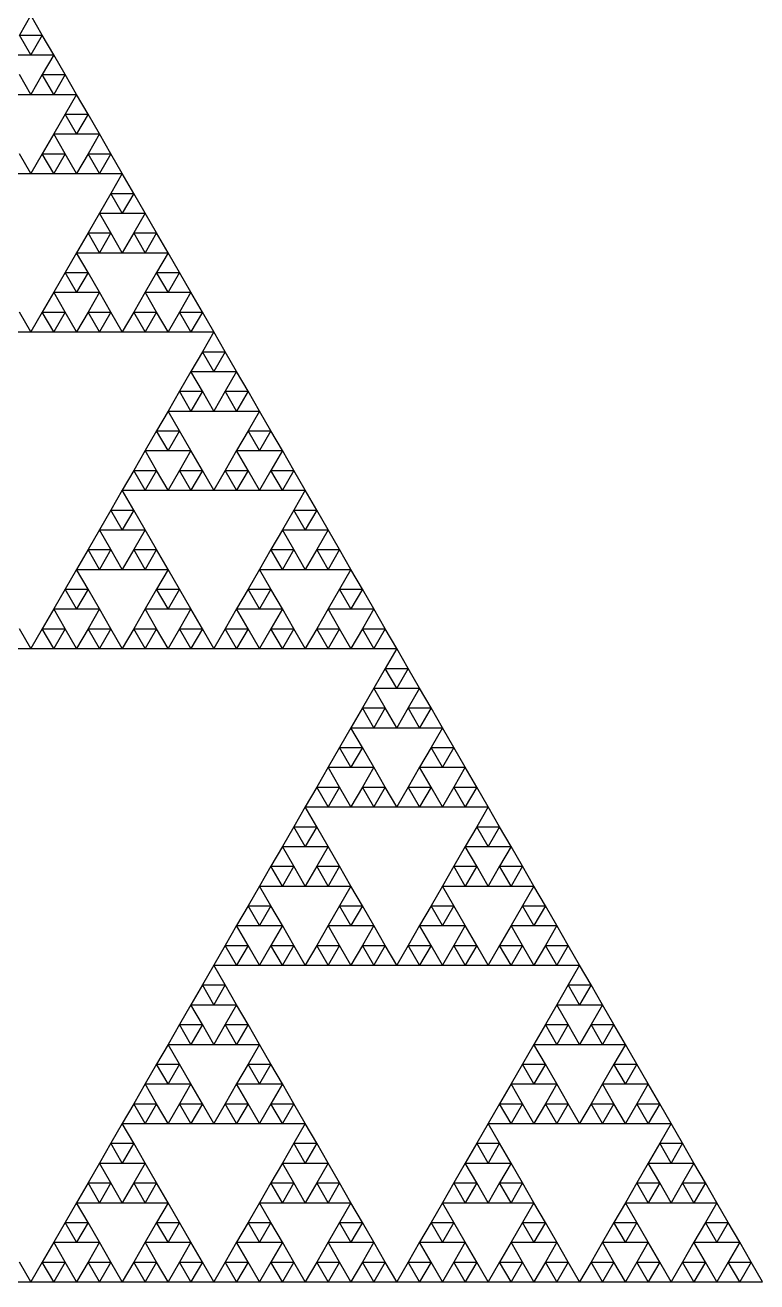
# Model space of a CAD drawing. Header units: metres. Extents: x -50 to 50, y -29 to 58.
# Drawn here: x -31.3 to -25.05, y -28.87 to -18.13 of the extents above; entities that cross this region are included whole.
import ezdxf

# ---------------------------------------------------------------- set-up
doc = ezdxf.new("R2010")
doc.units = ezdxf.units.M

msp = doc.modelspace()

# ---------------------------------------------------------------- linework, layer by layer
for p, q in [((-31.25, -18.0422), (-31.3477, -18.2114)), ((-31.1523, -18.2114), (-31.25, -18.0422)), ((-31.25, -18.3805), (-31.3477, -18.2114)), ((-31.3477, -18.2114), (-31.1523, -18.2114)), ((-31.1523, -18.2114), (-31.25, -18.3805)), ((-31.0547, -18.3805), (-31.1523, -18.2114)), ((-31.4453, -18.3805), (-31.25, -18.3805)), ((-31.25, -18.3805), (-31.0547, -18.3805)), ((-31.0547, -18.3805), (-31.1523, -18.5496)), ((-30.957, -18.5496), (-31.0547, -18.3805)), ((-31.25, -18.7188), (-31.3477, -18.5496)), ((-31.1523, -18.5496), (-31.25, -18.7188)), ((-31.0547, -18.7188), (-31.1523, -18.5496)), ((-31.1523, -18.5496), (-30.957, -18.5496)), ((-30.957, -18.5496), (-31.0547, -18.7188)), ((-30.8594, -18.7188), (-30.957, -18.5496)), ((-31.4453, -18.7188), (-31.25, -18.7188)), ((-31.25, -18.7188), (-31.0547, -18.7188)), ((-31.0547, -18.7188), (-30.8594, -18.7188)), ((-30.8594, -18.7188), (-30.957, -18.8879)), ((-30.7617, -18.8879), (-30.8594, -18.7188)), ((-30.957, -18.8879), (-31.0547, -19.0571)), ((-30.8594, -19.0571), (-30.957, -18.8879)), ((-30.957, -18.8879), (-30.7617, -18.8879)), ((-30.7617, -18.8879), (-30.8594, -19.0571)), ((-30.6641, -19.0571), (-30.7617, -18.8879)), ((-31.0547, -19.0571), (-31.1523, -19.2262)), ((-30.957, -19.2262), (-31.0547, -19.0571)), ((-31.0547, -19.0571), (-30.8594, -19.0571)), ((-30.8594, -19.0571), (-30.6641, -19.0571)), ((-30.6641, -19.0571), (-30.7617, -19.2262)), ((-30.5664, -19.2262), (-30.6641, -19.0571)), ((-31.25, -19.3954), (-31.3477, -19.2262)), ((-31.1523, -19.2262), (-31.25, -19.3954)), ((-31.0547, -19.3954), (-31.1523, -19.2262)), ((-31.1523, -19.2262), (-30.957, -19.2262)), ((-30.957, -19.2262), (-31.0547, -19.3954)), ((-30.8594, -19.3954), (-30.957, -19.2262)), ((-30.7617, -19.2262), (-30.8594, -19.3954)), ((-30.6641, -19.3954), (-30.7617, -19.2262)), ((-30.7617, -19.2262), (-30.5664, -19.2262)), ((-30.5664, -19.2262), (-30.6641, -19.3954)), ((-30.4688, -19.3954), (-30.5664, -19.2262)), ((-31.4453, -19.3954), (-31.25, -19.3954)), ((-31.25, -19.3954), (-31.0547, -19.3954)), ((-31.0547, -19.3954), (-30.8594, -19.3954)), ((-30.8594, -19.3954), (-30.6641, -19.3954)), ((-30.6641, -19.3954), (-30.4688, -19.3954)), ((-30.4688, -19.3954), (-30.5664, -19.5645)), ((-30.3711, -19.5645), (-30.4688, -19.3954)), ((-30.5664, -19.5645), (-30.6641, -19.7337)), ((-30.4688, -19.7337), (-30.5664, -19.5645)), ((-30.5664, -19.5645), (-30.3711, -19.5645)), ((-30.3711, -19.5645), (-30.4688, -19.7337)), ((-30.2734, -19.7337), (-30.3711, -19.5645)), ((-30.6641, -19.7337), (-30.7617, -19.9028)), ((-30.5664, -19.9028), (-30.6641, -19.7337)), ((-30.6641, -19.7337), (-30.4688, -19.7337)), ((-30.4688, -19.7337), (-30.2734, -19.7337)), ((-30.2734, -19.7337), (-30.3711, -19.9028)), ((-30.1758, -19.9028), (-30.2734, -19.7337)), ((-30.7617, -19.9028), (-30.8594, -20.072)), ((-30.6641, -20.072), (-30.7617, -19.9028)), ((-30.7617, -19.9028), (-30.5664, -19.9028)), ((-30.5664, -19.9028), (-30.6641, -20.072)), ((-30.4688, -20.072), (-30.5664, -19.9028)), ((-30.3711, -19.9028), (-30.4688, -20.072)), ((-30.2734, -20.072), (-30.3711, -19.9028)), ((-30.3711, -19.9028), (-30.1758, -19.9028)), ((-30.1758, -19.9028), (-30.2734, -20.072)), ((-30.0781, -20.072), (-30.1758, -19.9028)), ((-30.8594, -20.072), (-30.957, -20.2411)), ((-30.7617, -20.2411), (-30.8594, -20.072)), ((-30.8594, -20.072), (-30.6641, -20.072)), ((-30.6641, -20.072), (-30.4688, -20.072)), ((-30.4688, -20.072), (-30.2734, -20.072)), ((-30.2734, -20.072), (-30.0781, -20.072)), ((-30.0781, -20.072), (-30.1758, -20.2411)), ((-29.9805, -20.2411), (-30.0781, -20.072)), ((-30.957, -20.2411), (-31.0547, -20.4102)), ((-30.8594, -20.4102), (-30.957, -20.2411)), ((-30.957, -20.2411), (-30.7617, -20.2411)), ((-30.7617, -20.2411), (-30.8594, -20.4102)), ((-30.6641, -20.4102), (-30.7617, -20.2411)), ((-30.1758, -20.2411), (-30.2734, -20.4102)), ((-30.0781, -20.4102), (-30.1758, -20.2411)), ((-30.1758, -20.2411), (-29.9805, -20.2411)), ((-29.9805, -20.2411), (-30.0781, -20.4102)), ((-29.8828, -20.4102), (-29.9805, -20.2411)), ((-31.0547, -20.4102), (-31.1523, -20.5794)), ((-30.957, -20.5794), (-31.0547, -20.4102)), ((-31.0547, -20.4102), (-30.8594, -20.4102)), ((-30.8594, -20.4102), (-30.6641, -20.4102)), ((-30.6641, -20.4102), (-30.7617, -20.5794)), ((-30.5664, -20.5794), (-30.6641, -20.4102)), ((-30.2734, -20.4102), (-30.3711, -20.5794)), ((-30.1758, -20.5794), (-30.2734, -20.4102)), ((-30.2734, -20.4102), (-30.0781, -20.4102)), ((-30.0781, -20.4102), (-29.8828, -20.4102)), ((-29.8828, -20.4102), (-29.9805, -20.5794)), ((-29.7852, -20.5794), (-29.8828, -20.4102)), ((-31.25, -20.7485), (-31.3477, -20.5794)), ((-31.1523, -20.5794), (-31.25, -20.7485)), ((-31.0547, -20.7485), (-31.1523, -20.5794)), ((-31.1523, -20.5794), (-30.957, -20.5794)), ((-30.957, -20.5794), (-31.0547, -20.7485)), ((-30.8594, -20.7485), (-30.957, -20.5794)), ((-30.7617, -20.5794), (-30.8594, -20.7485)), ((-30.6641, -20.7485), (-30.7617, -20.5794)), ((-30.7617, -20.5794), (-30.5664, -20.5794)), ((-30.5664, -20.5794), (-30.6641, -20.7485)), ((-30.4688, -20.7485), (-30.5664, -20.5794)), ((-30.3711, -20.5794), (-30.4688, -20.7485)), ((-30.2734, -20.7485), (-30.3711, -20.5794)), ((-30.3711, -20.5794), (-30.1758, -20.5794)), ((-30.1758, -20.5794), (-30.2734, -20.7485)), ((-30.0781, -20.7485), (-30.1758, -20.5794)), ((-29.9805, -20.5794), (-30.0781, -20.7485)), ((-29.8828, -20.7485), (-29.9805, -20.5794)), ((-29.9805, -20.5794), (-29.7852, -20.5794)), ((-29.7852, -20.5794), (-29.8828, -20.7485)), ((-29.6875, -20.7485), (-29.7852, -20.5794)), ((-31.4453, -20.7485), (-31.25, -20.7485)), ((-31.25, -20.7485), (-31.0547, -20.7485)), ((-31.0547, -20.7485), (-30.8594, -20.7485)), ((-30.8594, -20.7485), (-30.6641, -20.7485)), ((-30.6641, -20.7485), (-30.4688, -20.7485)), ((-30.4688, -20.7485), (-30.2734, -20.7485)), ((-30.2734, -20.7485), (-30.0781, -20.7485)), ((-30.0781, -20.7485), (-29.8828, -20.7485)), ((-29.8828, -20.7485), (-29.6875, -20.7485)), ((-29.6875, -20.7485), (-29.7852, -20.9177)), ((-29.5898, -20.9177), (-29.6875, -20.7485)), ((-29.7852, -20.9177), (-29.8828, -21.0868)), ((-29.6875, -21.0868), (-29.7852, -20.9177)), ((-29.7852, -20.9177), (-29.5898, -20.9177)), ((-29.5898, -20.9177), (-29.6875, -21.0868)), ((-29.4922, -21.0868), (-29.5898, -20.9177)), ((-29.8828, -21.0868), (-29.9805, -21.256)), ((-29.7852, -21.256), (-29.8828, -21.0868)), ((-29.8828, -21.0868), (-29.6875, -21.0868)), ((-29.6875, -21.0868), (-29.4922, -21.0868)), ((-29.4922, -21.0868), (-29.5898, -21.256)), ((-29.3945, -21.256), (-29.4922, -21.0868)), ((-29.9805, -21.256), (-30.0781, -21.4251)), ((-29.8828, -21.4251), (-29.9805, -21.256)), ((-29.9805, -21.256), (-29.7852, -21.256)), ((-29.7852, -21.256), (-29.8828, -21.4251)), ((-29.6875, -21.4251), (-29.7852, -21.256)), ((-29.5898, -21.256), (-29.6875, -21.4251)), ((-29.4922, -21.4251), (-29.5898, -21.256)), ((-29.5898, -21.256), (-29.3945, -21.256)), ((-29.3945, -21.256), (-29.4922, -21.4251)), ((-29.2969, -21.4251), (-29.3945, -21.256)), ((-30.0781, -21.4251), (-30.1758, -21.5943)), ((-29.9805, -21.5943), (-30.0781, -21.4251)), ((-30.0781, -21.4251), (-29.8828, -21.4251)), ((-29.8828, -21.4251), (-29.6875, -21.4251)), ((-29.6875, -21.4251), (-29.4922, -21.4251)), ((-29.4922, -21.4251), (-29.2969, -21.4251)), ((-29.2969, -21.4251), (-29.3945, -21.5943)), ((-29.1992, -21.5943), (-29.2969, -21.4251)), ((-30.1758, -21.5943), (-30.2734, -21.7634)), ((-30.0781, -21.7634), (-30.1758, -21.5943)), ((-30.1758, -21.5943), (-29.9805, -21.5943)), ((-29.9805, -21.5943), (-30.0781, -21.7634)), ((-29.8828, -21.7634), (-29.9805, -21.5943)), ((-29.3945, -21.5943), (-29.4922, -21.7634)), ((-29.2969, -21.7634), (-29.3945, -21.5943)), ((-29.3945, -21.5943), (-29.1992, -21.5943)), ((-29.1992, -21.5943), (-29.2969, -21.7634)), ((-29.1016, -21.7634), (-29.1992, -21.5943)), ((-30.2734, -21.7634), (-30.3711, -21.9325)), ((-30.1758, -21.9325), (-30.2734, -21.7634)), ((-30.2734, -21.7634), (-30.0781, -21.7634)), ((-30.0781, -21.7634), (-29.8828, -21.7634)), ((-29.8828, -21.7634), (-29.9805, -21.9325)), ((-29.7852, -21.9325), (-29.8828, -21.7634)), ((-29.4922, -21.7634), (-29.5898, -21.9325)), ((-29.3945, -21.9325), (-29.4922, -21.7634)), ((-29.4922, -21.7634), (-29.2969, -21.7634)), ((-29.2969, -21.7634), (-29.1016, -21.7634)), ((-29.1016, -21.7634), (-29.1992, -21.9325)), ((-29.0039, -21.9325), (-29.1016, -21.7634)), ((-30.3711, -21.9325), (-30.4688, -22.1017)), ((-30.2734, -22.1017), (-30.3711, -21.9325)), ((-30.3711, -21.9325), (-30.1758, -21.9325)), ((-30.1758, -21.9325), (-30.2734, -22.1017)), ((-30.0781, -22.1017), (-30.1758, -21.9325)), ((-29.9805, -21.9325), (-30.0781, -22.1017)), ((-29.8828, -22.1017), (-29.9805, -21.9325)), ((-29.9805, -21.9325), (-29.7852, -21.9325)), ((-29.7852, -21.9325), (-29.8828, -22.1017)), ((-29.6875, -22.1017), (-29.7852, -21.9325)), ((-29.5898, -21.9325), (-29.6875, -22.1017)), ((-29.4922, -22.1017), (-29.5898, -21.9325)), ((-29.5898, -21.9325), (-29.3945, -21.9325)), ((-29.3945, -21.9325), (-29.4922, -22.1017)), ((-29.2969, -22.1017), (-29.3945, -21.9325)), ((-29.1992, -21.9325), (-29.2969, -22.1017)), ((-29.1016, -22.1017), (-29.1992, -21.9325)), ((-29.1992, -21.9325), (-29.0039, -21.9325)), ((-29.0039, -21.9325), (-29.1016, -22.1017)), ((-28.9062, -22.1017), (-29.0039, -21.9325)), ((-30.4688, -22.1017), (-30.5664, -22.2708)), ((-30.3711, -22.2708), (-30.4688, -22.1017)), ((-30.4688, -22.1017), (-30.2734, -22.1017)), ((-30.2734, -22.1017), (-30.0781, -22.1017)), ((-30.0781, -22.1017), (-29.8828, -22.1017)), ((-29.8828, -22.1017), (-29.6875, -22.1017)), ((-29.6875, -22.1017), (-29.4922, -22.1017)), ((-29.4922, -22.1017), (-29.2969, -22.1017)), ((-29.2969, -22.1017), (-29.1016, -22.1017)), ((-29.1016, -22.1017), (-28.9062, -22.1017)), ((-28.9062, -22.1017), (-29.0039, -22.2708)), ((-28.8086, -22.2708), (-28.9062, -22.1017)), ((-30.5664, -22.2708), (-30.6641, -22.44)), ((-30.4688, -22.44), (-30.5664, -22.2708)), ((-30.5664, -22.2708), (-30.3711, -22.2708)), ((-30.3711, -22.2708), (-30.4688, -22.44)), ((-30.2734, -22.44), (-30.3711, -22.2708)), ((-29.0039, -22.2708), (-29.1016, -22.44)), ((-28.9062, -22.44), (-29.0039, -22.2708)), ((-29.0039, -22.2708), (-28.8086, -22.2708)), ((-28.8086, -22.2708), (-28.9062, -22.44)), ((-28.7109, -22.44), (-28.8086, -22.2708)), ((-30.6641, -22.44), (-30.7617, -22.6091)), ((-30.5664, -22.6091), (-30.6641, -22.44)), ((-30.6641, -22.44), (-30.4688, -22.44)), ((-30.4688, -22.44), (-30.2734, -22.44)), ((-30.2734, -22.44), (-30.3711, -22.6091)), ((-30.1758, -22.6091), (-30.2734, -22.44)), ((-29.1016, -22.44), (-29.1992, -22.6091)), ((-29.0039, -22.6091), (-29.1016, -22.44)), ((-29.1016, -22.44), (-28.9062, -22.44)), ((-28.9062, -22.44), (-28.7109, -22.44)), ((-28.7109, -22.44), (-28.8086, -22.6091)), ((-28.6133, -22.6091), (-28.7109, -22.44)), ((-30.7617, -22.6091), (-30.8594, -22.7783)), ((-30.6641, -22.7783), (-30.7617, -22.6091)), ((-30.7617, -22.6091), (-30.5664, -22.6091)), ((-30.5664, -22.6091), (-30.6641, -22.7783)), ((-30.4688, -22.7783), (-30.5664, -22.6091)), ((-30.3711, -22.6091), (-30.4688, -22.7783)), ((-30.2734, -22.7783), (-30.3711, -22.6091)), ((-30.3711, -22.6091), (-30.1758, -22.6091)), ((-30.1758, -22.6091), (-30.2734, -22.7783)), ((-30.0781, -22.7783), (-30.1758, -22.6091)), ((-29.1992, -22.6091), (-29.2969, -22.7783)), ((-29.1016, -22.7783), (-29.1992, -22.6091)), ((-29.1992, -22.6091), (-29.0039, -22.6091)), ((-29.0039, -22.6091), (-29.1016, -22.7783)), ((-28.9062, -22.7783), (-29.0039, -22.6091)), ((-28.8086, -22.6091), (-28.9062, -22.7783)), ((-28.7109, -22.7783), (-28.8086, -22.6091)), ((-28.8086, -22.6091), (-28.6133, -22.6091)), ((-28.6133, -22.6091), (-28.7109, -22.7783)), ((-28.5156, -22.7783), (-28.6133, -22.6091)), ((-30.8594, -22.7783), (-30.957, -22.9474)), ((-30.7617, -22.9474), (-30.8594, -22.7783)), ((-30.8594, -22.7783), (-30.6641, -22.7783)), ((-30.6641, -22.7783), (-30.4688, -22.7783)), ((-30.4688, -22.7783), (-30.2734, -22.7783)), ((-30.2734, -22.7783), (-30.0781, -22.7783)), ((-30.0781, -22.7783), (-30.1758, -22.9474)), ((-29.9805, -22.9474), (-30.0781, -22.7783)), ((-29.2969, -22.7783), (-29.3945, -22.9474)), ((-29.1992, -22.9474), (-29.2969, -22.7783)), ((-29.2969, -22.7783), (-29.1016, -22.7783)), ((-29.1016, -22.7783), (-28.9062, -22.7783)), ((-28.9062, -22.7783), (-28.7109, -22.7783)), ((-28.7109, -22.7783), (-28.5156, -22.7783)), ((-28.5156, -22.7783), (-28.6133, -22.9474)), ((-28.418, -22.9474), (-28.5156, -22.7783)), ((-30.957, -22.9474), (-31.0547, -23.1166)), ((-30.8594, -23.1166), (-30.957, -22.9474)), ((-30.957, -22.9474), (-30.7617, -22.9474)), ((-30.7617, -22.9474), (-30.8594, -23.1166)), ((-30.6641, -23.1166), (-30.7617, -22.9474)), ((-30.1758, -22.9474), (-30.2734, -23.1166)), ((-30.0781, -23.1166), (-30.1758, -22.9474)), ((-30.1758, -22.9474), (-29.9805, -22.9474)), ((-29.9805, -22.9474), (-30.0781, -23.1166)), ((-29.8828, -23.1166), (-29.9805, -22.9474)), ((-29.3945, -22.9474), (-29.4922, -23.1166)), ((-29.2969, -23.1166), (-29.3945, -22.9474)), ((-29.3945, -22.9474), (-29.1992, -22.9474)), ((-29.1992, -22.9474), (-29.2969, -23.1166)), ((-29.1016, -23.1166), (-29.1992, -22.9474)), ((-28.6133, -22.9474), (-28.7109, -23.1166)), ((-28.5156, -23.1166), (-28.6133, -22.9474)), ((-28.6133, -22.9474), (-28.418, -22.9474)), ((-28.418, -22.9474), (-28.5156, -23.1166)), ((-28.3203, -23.1166), (-28.418, -22.9474)), ((-31.0547, -23.1166), (-31.1523, -23.2857)), ((-30.957, -23.2857), (-31.0547, -23.1166)), ((-31.0547, -23.1166), (-30.8594, -23.1166)), ((-30.8594, -23.1166), (-30.6641, -23.1166)), ((-30.6641, -23.1166), (-30.7617, -23.2857)), ((-30.5664, -23.2857), (-30.6641, -23.1166)), ((-30.2734, -23.1166), (-30.3711, -23.2857)), ((-30.1758, -23.2857), (-30.2734, -23.1166)), ((-30.2734, -23.1166), (-30.0781, -23.1166)), ((-30.0781, -23.1166), (-29.8828, -23.1166)), ((-29.8828, -23.1166), (-29.9805, -23.2857)), ((-29.7852, -23.2857), (-29.8828, -23.1166)), ((-29.4922, -23.1166), (-29.5898, -23.2857)), ((-29.3945, -23.2857), (-29.4922, -23.1166)), ((-29.4922, -23.1166), (-29.2969, -23.1166)), ((-29.2969, -23.1166), (-29.1016, -23.1166)), ((-29.1016, -23.1166), (-29.1992, -23.2857)), ((-29.0039, -23.2857), (-29.1016, -23.1166)), ((-28.7109, -23.1166), (-28.8086, -23.2857)), ((-28.6133, -23.2857), (-28.7109, -23.1166)), ((-28.7109, -23.1166), (-28.5156, -23.1166)), ((-28.5156, -23.1166), (-28.3203, -23.1166)), ((-28.3203, -23.1166), (-28.418, -23.2857)), ((-28.2227, -23.2857), (-28.3203, -23.1166)), ((-31.25, -23.4549), (-31.3477, -23.2857)), ((-31.1523, -23.2857), (-31.25, -23.4549)), ((-31.0547, -23.4549), (-31.1523, -23.2857)), ((-31.1523, -23.2857), (-30.957, -23.2857)), ((-30.957, -23.2857), (-31.0547, -23.4549)), ((-30.8594, -23.4549), (-30.957, -23.2857)), ((-30.7617, -23.2857), (-30.8594, -23.4549)), ((-30.6641, -23.4549), (-30.7617, -23.2857)), ((-30.7617, -23.2857), (-30.5664, -23.2857)), ((-30.5664, -23.2857), (-30.6641, -23.4549)), ((-30.4688, -23.4549), (-30.5664, -23.2857)), ((-30.3711, -23.2857), (-30.4688, -23.4549)), ((-30.2734, -23.4549), (-30.3711, -23.2857)), ((-30.3711, -23.2857), (-30.1758, -23.2857)), ((-30.1758, -23.2857), (-30.2734, -23.4549)), ((-30.0781, -23.4549), (-30.1758, -23.2857)), ((-29.9805, -23.2857), (-30.0781, -23.4549)), ((-29.8828, -23.4549), (-29.9805, -23.2857)), ((-29.9805, -23.2857), (-29.7852, -23.2857)), ((-29.7852, -23.2857), (-29.8828, -23.4549)), ((-29.6875, -23.4549), (-29.7852, -23.2857)), ((-29.5898, -23.2857), (-29.6875, -23.4549)), ((-29.4922, -23.4549), (-29.5898, -23.2857)), ((-29.5898, -23.2857), (-29.3945, -23.2857)), ((-29.3945, -23.2857), (-29.4922, -23.4549)), ((-29.2969, -23.4549), (-29.3945, -23.2857)), ((-29.1992, -23.2857), (-29.2969, -23.4549)), ((-29.1016, -23.4549), (-29.1992, -23.2857)), ((-29.1992, -23.2857), (-29.0039, -23.2857)), ((-29.0039, -23.2857), (-29.1016, -23.4549)), ((-28.9062, -23.4549), (-29.0039, -23.2857)), ((-28.8086, -23.2857), (-28.9062, -23.4549)), ((-28.7109, -23.4549), (-28.8086, -23.2857)), ((-28.8086, -23.2857), (-28.6133, -23.2857)), ((-28.6133, -23.2857), (-28.7109, -23.4549)), ((-28.5156, -23.4549), (-28.6133, -23.2857)), ((-28.418, -23.2857), (-28.5156, -23.4549)), ((-28.3203, -23.4549), (-28.418, -23.2857)), ((-28.418, -23.2857), (-28.2227, -23.2857)), ((-28.2227, -23.2857), (-28.3203, -23.4549)), ((-28.125, -23.4549), (-28.2227, -23.2857)), ((-31.4453, -23.4549), (-31.25, -23.4549)), ((-31.25, -23.4549), (-31.0547, -23.4549)), ((-31.0547, -23.4549), (-30.8594, -23.4549)), ((-30.8594, -23.4549), (-30.6641, -23.4549)), ((-30.6641, -23.4549), (-30.4688, -23.4549)), ((-30.4688, -23.4549), (-30.2734, -23.4549)), ((-30.2734, -23.4549), (-30.0781, -23.4549)), ((-30.0781, -23.4549), (-29.8828, -23.4549)), ((-29.8828, -23.4549), (-29.6875, -23.4549)), ((-29.6875, -23.4549), (-29.4922, -23.4549)), ((-29.4922, -23.4549), (-29.2969, -23.4549)), ((-29.2969, -23.4549), (-29.1016, -23.4549)), ((-29.1016, -23.4549), (-28.9062, -23.4549)), ((-28.9062, -23.4549), (-28.7109, -23.4549)), ((-28.7109, -23.4549), (-28.5156, -23.4549)), ((-28.5156, -23.4549), (-28.3203, -23.4549)), ((-28.3203, -23.4549), (-28.125, -23.4549)), ((-28.125, -23.4549), (-28.2227, -23.624)), ((-28.0273, -23.624), (-28.125, -23.4549)), ((-28.2227, -23.624), (-28.3203, -23.7932)), ((-28.125, -23.7932), (-28.2227, -23.624)), ((-28.2227, -23.624), (-28.0273, -23.624)), ((-28.0273, -23.624), (-28.125, -23.7932)), ((-27.9297, -23.7932), (-28.0273, -23.624)), ((-28.3203, -23.7932), (-28.418, -23.9623)), ((-28.2227, -23.9623), (-28.3203, -23.7932)), ((-28.3203, -23.7932), (-28.125, -23.7932)), ((-28.125, -23.7932), (-27.9297, -23.7932)), ((-27.9297, -23.7932), (-28.0273, -23.9623)), ((-27.832, -23.9623), (-27.9297, -23.7932)), ((-28.418, -23.9623), (-28.5156, -24.1314)), ((-28.3203, -24.1314), (-28.418, -23.9623)), ((-28.418, -23.9623), (-28.2227, -23.9623)), ((-28.2227, -23.9623), (-28.3203, -24.1314)), ((-28.125, -24.1314), (-28.2227, -23.9623)), ((-28.0273, -23.9623), (-28.125, -24.1314)), ((-27.9297, -24.1314), (-28.0273, -23.9623)), ((-28.0273, -23.9623), (-27.832, -23.9623)), ((-27.832, -23.9623), (-27.9297, -24.1314)), ((-27.7344, -24.1314), (-27.832, -23.9623)), ((-28.5156, -24.1314), (-28.6133, -24.3006)), ((-28.418, -24.3006), (-28.5156, -24.1314)), ((-28.5156, -24.1314), (-28.3203, -24.1314)), ((-28.3203, -24.1314), (-28.125, -24.1314)), ((-28.125, -24.1314), (-27.9297, -24.1314)), ((-27.9297, -24.1314), (-27.7344, -24.1314)), ((-27.7344, -24.1314), (-27.832, -24.3006)), ((-27.6367, -24.3006), (-27.7344, -24.1314)), ((-28.6133, -24.3006), (-28.7109, -24.4697)), ((-28.5156, -24.4697), (-28.6133, -24.3006)), ((-28.6133, -24.3006), (-28.418, -24.3006)), ((-28.418, -24.3006), (-28.5156, -24.4697)), ((-28.3203, -24.4697), (-28.418, -24.3006)), ((-27.832, -24.3006), (-27.9297, -24.4697)), ((-27.7344, -24.4697), (-27.832, -24.3006)), ((-27.832, -24.3006), (-27.6367, -24.3006)), ((-27.6367, -24.3006), (-27.7344, -24.4697)), ((-27.5391, -24.4697), (-27.6367, -24.3006)), ((-28.7109, -24.4697), (-28.8086, -24.6389)), ((-28.6133, -24.6389), (-28.7109, -24.4697)), ((-28.7109, -24.4697), (-28.5156, -24.4697)), ((-28.5156, -24.4697), (-28.3203, -24.4697)), ((-28.3203, -24.4697), (-28.418, -24.6389)), ((-28.2227, -24.6389), (-28.3203, -24.4697)), ((-27.9297, -24.4697), (-28.0273, -24.6389)), ((-27.832, -24.6389), (-27.9297, -24.4697)), ((-27.9297, -24.4697), (-27.7344, -24.4697)), ((-27.7344, -24.4697), (-27.5391, -24.4697)), ((-27.5391, -24.4697), (-27.6367, -24.6389)), ((-27.4414, -24.6389), (-27.5391, -24.4697)), ((-28.8086, -24.6389), (-28.9062, -24.808)), ((-28.7109, -24.808), (-28.8086, -24.6389)), ((-28.8086, -24.6389), (-28.6133, -24.6389)), ((-28.6133, -24.6389), (-28.7109, -24.808)), ((-28.5156, -24.808), (-28.6133, -24.6389)), ((-28.418, -24.6389), (-28.5156, -24.808)), ((-28.3203, -24.808), (-28.418, -24.6389)), ((-28.418, -24.6389), (-28.2227, -24.6389)), ((-28.2227, -24.6389), (-28.3203, -24.808)), ((-28.125, -24.808), (-28.2227, -24.6389)), ((-28.0273, -24.6389), (-28.125, -24.808)), ((-27.9297, -24.808), (-28.0273, -24.6389)), ((-28.0273, -24.6389), (-27.832, -24.6389)), ((-27.832, -24.6389), (-27.9297, -24.808)), ((-27.7344, -24.808), (-27.832, -24.6389)), ((-27.6367, -24.6389), (-27.7344, -24.808)), ((-27.5391, -24.808), (-27.6367, -24.6389)), ((-27.6367, -24.6389), (-27.4414, -24.6389)), ((-27.4414, -24.6389), (-27.5391, -24.808)), ((-27.3438, -24.808), (-27.4414, -24.6389)), ((-28.9062, -24.808), (-29.0039, -24.9772)), ((-28.8086, -24.9772), (-28.9062, -24.808)), ((-28.9062, -24.808), (-28.7109, -24.808)), ((-28.7109, -24.808), (-28.5156, -24.808)), ((-28.5156, -24.808), (-28.3203, -24.808)), ((-28.3203, -24.808), (-28.125, -24.808)), ((-28.125, -24.808), (-27.9297, -24.808)), ((-27.9297, -24.808), (-27.7344, -24.808)), ((-27.7344, -24.808), (-27.5391, -24.808)), ((-27.5391, -24.808), (-27.3438, -24.808)), ((-27.3438, -24.808), (-27.4414, -24.9772)), ((-27.2461, -24.9772), (-27.3438, -24.808)), ((-29.0039, -24.9772), (-29.1016, -25.1463)), ((-28.9062, -25.1463), (-29.0039, -24.9772)), ((-29.0039, -24.9772), (-28.8086, -24.9772)), ((-28.8086, -24.9772), (-28.9062, -25.1463)), ((-28.7109, -25.1463), (-28.8086, -24.9772)), ((-27.4414, -24.9772), (-27.5391, -25.1463)), ((-27.3438, -25.1463), (-27.4414, -24.9772)), ((-27.4414, -24.9772), (-27.2461, -24.9772)), ((-27.2461, -24.9772), (-27.3438, -25.1463)), ((-27.1484, -25.1463), (-27.2461, -24.9772)), ((-29.1016, -25.1463), (-29.1992, -25.3155)), ((-29.0039, -25.3155), (-29.1016, -25.1463)), ((-29.1016, -25.1463), (-28.9062, -25.1463)), ((-28.9062, -25.1463), (-28.7109, -25.1463)), ((-28.7109, -25.1463), (-28.8086, -25.3155)), ((-28.6133, -25.3155), (-28.7109, -25.1463)), ((-27.5391, -25.1463), (-27.6367, -25.3155)), ((-27.4414, -25.3155), (-27.5391, -25.1463)), ((-27.5391, -25.1463), (-27.3438, -25.1463)), ((-27.3438, -25.1463), (-27.1484, -25.1463)), ((-27.1484, -25.1463), (-27.2461, -25.3155)), ((-27.0508, -25.3155), (-27.1484, -25.1463)), ((-29.1992, -25.3155), (-29.2969, -25.4846)), ((-29.1016, -25.4846), (-29.1992, -25.3155)), ((-29.1992, -25.3155), (-29.0039, -25.3155)), ((-29.0039, -25.3155), (-29.1016, -25.4846)), ((-28.9062, -25.4846), (-29.0039, -25.3155)), ((-28.8086, -25.3155), (-28.9062, -25.4846)), ((-28.7109, -25.4846), (-28.8086, -25.3155)), ((-28.8086, -25.3155), (-28.6133, -25.3155)), ((-28.6133, -25.3155), (-28.7109, -25.4846)), ((-28.5156, -25.4846), (-28.6133, -25.3155)), ((-27.6367, -25.3155), (-27.7344, -25.4846)), ((-27.5391, -25.4846), (-27.6367, -25.3155)), ((-27.6367, -25.3155), (-27.4414, -25.3155)), ((-27.4414, -25.3155), (-27.5391, -25.4846)), ((-27.3438, -25.4846), (-27.4414, -25.3155)), ((-27.2461, -25.3155), (-27.3438, -25.4846)), ((-27.1484, -25.4846), (-27.2461, -25.3155)), ((-27.2461, -25.3155), (-27.0508, -25.3155)), ((-27.0508, -25.3155), (-27.1484, -25.4846)), ((-26.9531, -25.4846), (-27.0508, -25.3155)), ((-29.2969, -25.4846), (-29.3945, -25.6538)), ((-29.1992, -25.6538), (-29.2969, -25.4846)), ((-29.2969, -25.4846), (-29.1016, -25.4846)), ((-29.1016, -25.4846), (-28.9062, -25.4846)), ((-28.9062, -25.4846), (-28.7109, -25.4846)), ((-28.7109, -25.4846), (-28.5156, -25.4846)), ((-28.5156, -25.4846), (-28.6133, -25.6538)), ((-28.418, -25.6538), (-28.5156, -25.4846)), ((-27.7344, -25.4846), (-27.832, -25.6538)), ((-27.6367, -25.6538), (-27.7344, -25.4846)), ((-27.7344, -25.4846), (-27.5391, -25.4846)), ((-27.5391, -25.4846), (-27.3438, -25.4846)), ((-27.3438, -25.4846), (-27.1484, -25.4846)), ((-27.1484, -25.4846), (-26.9531, -25.4846)), ((-26.9531, -25.4846), (-27.0508, -25.6538)), ((-26.8555, -25.6538), (-26.9531, -25.4846)), ((-29.3945, -25.6538), (-29.4922, -25.8229)), ((-29.2969, -25.8229), (-29.3945, -25.6538)), ((-29.3945, -25.6538), (-29.1992, -25.6538)), ((-29.1992, -25.6538), (-29.2969, -25.8229)), ((-29.1016, -25.8229), (-29.1992, -25.6538)), ((-28.6133, -25.6538), (-28.7109, -25.8229)), ((-28.5156, -25.8229), (-28.6133, -25.6538)), ((-28.6133, -25.6538), (-28.418, -25.6538)), ((-28.418, -25.6538), (-28.5156, -25.8229)), ((-28.3203, -25.8229), (-28.418, -25.6538)), ((-27.832, -25.6538), (-27.9297, -25.8229)), ((-27.7344, -25.8229), (-27.832, -25.6538)), ((-27.832, -25.6538), (-27.6367, -25.6538)), ((-27.6367, -25.6538), (-27.7344, -25.8229)), ((-27.5391, -25.8229), (-27.6367, -25.6538)), ((-27.0508, -25.6538), (-27.1484, -25.8229)), ((-26.9531, -25.8229), (-27.0508, -25.6538)), ((-27.0508, -25.6538), (-26.8555, -25.6538)), ((-26.8555, -25.6538), (-26.9531, -25.8229)), ((-26.7578, -25.8229), (-26.8555, -25.6538)), ((-29.4922, -25.8229), (-29.5898, -25.992)), ((-29.3945, -25.992), (-29.4922, -25.8229)), ((-29.4922, -25.8229), (-29.2969, -25.8229)), ((-29.2969, -25.8229), (-29.1016, -25.8229)), ((-29.1016, -25.8229), (-29.1992, -25.992)), ((-29.0039, -25.992), (-29.1016, -25.8229)), ((-28.7109, -25.8229), (-28.8086, -25.992)), ((-28.6133, -25.992), (-28.7109, -25.8229)), ((-28.7109, -25.8229), (-28.5156, -25.8229)), ((-28.5156, -25.8229), (-28.3203, -25.8229)), ((-28.3203, -25.8229), (-28.418, -25.992)), ((-28.2227, -25.992), (-28.3203, -25.8229)), ((-27.9297, -25.8229), (-28.0273, -25.992)), ((-27.832, -25.992), (-27.9297, -25.8229)), ((-27.9297, -25.8229), (-27.7344, -25.8229)), ((-27.7344, -25.8229), (-27.5391, -25.8229)), ((-27.5391, -25.8229), (-27.6367, -25.992)), ((-27.4414, -25.992), (-27.5391, -25.8229)), ((-27.1484, -25.8229), (-27.2461, -25.992)), ((-27.0508, -25.992), (-27.1484, -25.8229)), ((-27.1484, -25.8229), (-26.9531, -25.8229)), ((-26.9531, -25.8229), (-26.7578, -25.8229)), ((-26.7578, -25.8229), (-26.8555, -25.992)), ((-26.6602, -25.992), (-26.7578, -25.8229)), ((-29.5898, -25.992), (-29.6875, -26.1612)), ((-29.4922, -26.1612), (-29.5898, -25.992)), ((-29.5898, -25.992), (-29.3945, -25.992)), ((-29.3945, -25.992), (-29.4922, -26.1612)), ((-29.2969, -26.1612), (-29.3945, -25.992)), ((-29.1992, -25.992), (-29.2969, -26.1612)), ((-29.1016, -26.1612), (-29.1992, -25.992)), ((-29.1992, -25.992), (-29.0039, -25.992)), ((-29.0039, -25.992), (-29.1016, -26.1612)), ((-28.9062, -26.1612), (-29.0039, -25.992)), ((-28.8086, -25.992), (-28.9062, -26.1612)), ((-28.7109, -26.1612), (-28.8086, -25.992)), ((-28.8086, -25.992), (-28.6133, -25.992)), ((-28.6133, -25.992), (-28.7109, -26.1612)), ((-28.5156, -26.1612), (-28.6133, -25.992)), ((-28.418, -25.992), (-28.5156, -26.1612)), ((-28.3203, -26.1612), (-28.418, -25.992)), ((-28.418, -25.992), (-28.2227, -25.992)), ((-28.2227, -25.992), (-28.3203, -26.1612)), ((-28.125, -26.1612), (-28.2227, -25.992)), ((-28.0273, -25.992), (-28.125, -26.1612)), ((-27.9297, -26.1612), (-28.0273, -25.992)), ((-28.0273, -25.992), (-27.832, -25.992)), ((-27.832, -25.992), (-27.9297, -26.1612)), ((-27.7344, -26.1612), (-27.832, -25.992)), ((-27.6367, -25.992), (-27.7344, -26.1612)), ((-27.5391, -26.1612), (-27.6367, -25.992)), ((-27.6367, -25.992), (-27.4414, -25.992)), ((-27.4414, -25.992), (-27.5391, -26.1612)), ((-27.3438, -26.1612), (-27.4414, -25.992)), ((-27.2461, -25.992), (-27.3438, -26.1612)), ((-27.1484, -26.1612), (-27.2461, -25.992)), ((-27.2461, -25.992), (-27.0508, -25.992)), ((-27.0508, -25.992), (-27.1484, -26.1612)), ((-26.9531, -26.1612), (-27.0508, -25.992)), ((-26.8555, -25.992), (-26.9531, -26.1612)), ((-26.7578, -26.1612), (-26.8555, -25.992)), ((-26.8555, -25.992), (-26.6602, -25.992)), ((-26.6602, -25.992), (-26.7578, -26.1612)), ((-26.5625, -26.1612), (-26.6602, -25.992)), ((-29.6875, -26.1612), (-29.7852, -26.3303)), ((-29.5898, -26.3303), (-29.6875, -26.1612)), ((-29.6875, -26.1612), (-29.4922, -26.1612)), ((-29.4922, -26.1612), (-29.2969, -26.1612)), ((-29.2969, -26.1612), (-29.1016, -26.1612)), ((-29.1016, -26.1612), (-28.9062, -26.1612)), ((-28.9062, -26.1612), (-28.7109, -26.1612)), ((-28.7109, -26.1612), (-28.5156, -26.1612)), ((-28.5156, -26.1612), (-28.3203, -26.1612)), ((-28.3203, -26.1612), (-28.125, -26.1612)), ((-28.125, -26.1612), (-27.9297, -26.1612)), ((-27.9297, -26.1612), (-27.7344, -26.1612)), ((-27.7344, -26.1612), (-27.5391, -26.1612)), ((-27.5391, -26.1612), (-27.3438, -26.1612)), ((-27.3438, -26.1612), (-27.1484, -26.1612)), ((-27.1484, -26.1612), (-26.9531, -26.1612)), ((-26.9531, -26.1612), (-26.7578, -26.1612)), ((-26.7578, -26.1612), (-26.5625, -26.1612)), ((-26.5625, -26.1612), (-26.6602, -26.3303)), ((-26.4648, -26.3303), (-26.5625, -26.1612)), ((-29.7852, -26.3303), (-29.8828, -26.4995)), ((-29.6875, -26.4995), (-29.7852, -26.3303)), ((-29.7852, -26.3303), (-29.5898, -26.3303)), ((-29.5898, -26.3303), (-29.6875, -26.4995)), ((-29.4922, -26.4995), (-29.5898, -26.3303)), ((-26.6602, -26.3303), (-26.7578, -26.4995)), ((-26.5625, -26.4995), (-26.6602, -26.3303)), ((-26.6602, -26.3303), (-26.4648, -26.3303)), ((-26.4648, -26.3303), (-26.5625, -26.4995)), ((-26.3672, -26.4995), (-26.4648, -26.3303)), ((-29.8828, -26.4995), (-29.9805, -26.6686)), ((-29.7852, -26.6686), (-29.8828, -26.4995)), ((-29.8828, -26.4995), (-29.6875, -26.4995)), ((-29.6875, -26.4995), (-29.4922, -26.4995)), ((-29.4922, -26.4995), (-29.5898, -26.6686)), ((-29.3945, -26.6686), (-29.4922, -26.4995)), ((-26.7578, -26.4995), (-26.8555, -26.6686)), ((-26.6602, -26.6686), (-26.7578, -26.4995)), ((-26.7578, -26.4995), (-26.5625, -26.4995)), ((-26.5625, -26.4995), (-26.3672, -26.4995)), ((-26.3672, -26.4995), (-26.4648, -26.6686)), ((-26.2695, -26.6686), (-26.3672, -26.4995)), ((-29.9805, -26.6686), (-30.0781, -26.8378)), ((-29.8828, -26.8378), (-29.9805, -26.6686)), ((-29.9805, -26.6686), (-29.7852, -26.6686)), ((-29.7852, -26.6686), (-29.8828, -26.8378)), ((-29.6875, -26.8378), (-29.7852, -26.6686)), ((-29.5898, -26.6686), (-29.6875, -26.8378)), ((-29.4922, -26.8378), (-29.5898, -26.6686)), ((-29.5898, -26.6686), (-29.3945, -26.6686)), ((-29.3945, -26.6686), (-29.4922, -26.8378)), ((-29.2969, -26.8378), (-29.3945, -26.6686)), ((-26.8555, -26.6686), (-26.9531, -26.8378)), ((-26.7578, -26.8378), (-26.8555, -26.6686)), ((-26.8555, -26.6686), (-26.6602, -26.6686)), ((-26.6602, -26.6686), (-26.7578, -26.8378)), ((-26.5625, -26.8378), (-26.6602, -26.6686)), ((-26.4648, -26.6686), (-26.5625, -26.8378)), ((-26.3672, -26.8378), (-26.4648, -26.6686)), ((-26.4648, -26.6686), (-26.2695, -26.6686)), ((-26.2695, -26.6686), (-26.3672, -26.8378)), ((-26.1719, -26.8378), (-26.2695, -26.6686)), ((-30.0781, -26.8378), (-30.1758, -27.0069)), ((-29.9805, -27.0069), (-30.0781, -26.8378)), ((-30.0781, -26.8378), (-29.8828, -26.8378)), ((-29.8828, -26.8378), (-29.6875, -26.8378)), ((-29.6875, -26.8378), (-29.4922, -26.8378)), ((-29.4922, -26.8378), (-29.2969, -26.8378)), ((-29.2969, -26.8378), (-29.3945, -27.0069)), ((-29.1992, -27.0069), (-29.2969, -26.8378)), ((-26.9531, -26.8378), (-27.0508, -27.0069)), ((-26.8555, -27.0069), (-26.9531, -26.8378)), ((-26.9531, -26.8378), (-26.7578, -26.8378)), ((-26.7578, -26.8378), (-26.5625, -26.8378)), ((-26.5625, -26.8378), (-26.3672, -26.8378)), ((-26.3672, -26.8378), (-26.1719, -26.8378)), ((-26.1719, -26.8378), (-26.2695, -27.0069)), ((-26.0742, -27.0069), (-26.1719, -26.8378)), ((-30.1758, -27.0069), (-30.2734, -27.1761)), ((-30.0781, -27.1761), (-30.1758, -27.0069)), ((-30.1758, -27.0069), (-29.9805, -27.0069)), ((-29.9805, -27.0069), (-30.0781, -27.1761)), ((-29.8828, -27.1761), (-29.9805, -27.0069)), ((-29.3945, -27.0069), (-29.4922, -27.1761)), ((-29.2969, -27.1761), (-29.3945, -27.0069)), ((-29.3945, -27.0069), (-29.1992, -27.0069)), ((-29.1992, -27.0069), (-29.2969, -27.1761)), ((-29.1016, -27.1761), (-29.1992, -27.0069)), ((-27.0508, -27.0069), (-27.1484, -27.1761)), ((-26.9531, -27.1761), (-27.0508, -27.0069)), ((-27.0508, -27.0069), (-26.8555, -27.0069)), ((-26.8555, -27.0069), (-26.9531, -27.1761)), ((-26.7578, -27.1761), (-26.8555, -27.0069)), ((-26.2695, -27.0069), (-26.3672, -27.1761)), ((-26.1719, -27.1761), (-26.2695, -27.0069)), ((-26.2695, -27.0069), (-26.0742, -27.0069)), ((-26.0742, -27.0069), (-26.1719, -27.1761)), ((-25.9766, -27.1761), (-26.0742, -27.0069)), ((-30.2734, -27.1761), (-30.3711, -27.3452)), ((-30.1758, -27.3452), (-30.2734, -27.1761)), ((-30.2734, -27.1761), (-30.0781, -27.1761)), ((-30.0781, -27.1761), (-29.8828, -27.1761)), ((-29.8828, -27.1761), (-29.9805, -27.3452)), ((-29.7852, -27.3452), (-29.8828, -27.1761)), ((-29.4922, -27.1761), (-29.5898, -27.3452)), ((-29.3945, -27.3452), (-29.4922, -27.1761)), ((-29.4922, -27.1761), (-29.2969, -27.1761)), ((-29.2969, -27.1761), (-29.1016, -27.1761)), ((-29.1016, -27.1761), (-29.1992, -27.3452)), ((-29.0039, -27.3452), (-29.1016, -27.1761)), ((-27.1484, -27.1761), (-27.2461, -27.3452)), ((-27.0508, -27.3452), (-27.1484, -27.1761)), ((-27.1484, -27.1761), (-26.9531, -27.1761)), ((-26.9531, -27.1761), (-26.7578, -27.1761)), ((-26.7578, -27.1761), (-26.8555, -27.3452)), ((-26.6602, -27.3452), (-26.7578, -27.1761)), ((-26.3672, -27.1761), (-26.4648, -27.3452)), ((-26.2695, -27.3452), (-26.3672, -27.1761)), ((-26.3672, -27.1761), (-26.1719, -27.1761)), ((-26.1719, -27.1761), (-25.9766, -27.1761)), ((-25.9766, -27.1761), (-26.0742, -27.3452)), ((-25.8789, -27.3452), (-25.9766, -27.1761)), ((-30.3711, -27.3452), (-30.4688, -27.5143)), ((-30.2734, -27.5143), (-30.3711, -27.3452)), ((-30.3711, -27.3452), (-30.1758, -27.3452)), ((-30.1758, -27.3452), (-30.2734, -27.5143)), ((-30.0781, -27.5143), (-30.1758, -27.3452)), ((-29.9805, -27.3452), (-30.0781, -27.5143)), ((-29.8828, -27.5143), (-29.9805, -27.3452)), ((-29.9805, -27.3452), (-29.7852, -27.3452)), ((-29.7852, -27.3452), (-29.8828, -27.5143)), ((-29.6875, -27.5143), (-29.7852, -27.3452)), ((-29.5898, -27.3452), (-29.6875, -27.5143)), ((-29.4922, -27.5143), (-29.5898, -27.3452)), ((-29.5898, -27.3452), (-29.3945, -27.3452)), ((-29.3945, -27.3452), (-29.4922, -27.5143)), ((-29.2969, -27.5143), (-29.3945, -27.3452)), ((-29.1992, -27.3452), (-29.2969, -27.5143)), ((-29.1016, -27.5143), (-29.1992, -27.3452)), ((-29.1992, -27.3452), (-29.0039, -27.3452)), ((-29.0039, -27.3452), (-29.1016, -27.5143)), ((-28.9062, -27.5143), (-29.0039, -27.3452)), ((-27.2461, -27.3452), (-27.3438, -27.5143)), ((-27.1484, -27.5143), (-27.2461, -27.3452)), ((-27.2461, -27.3452), (-27.0508, -27.3452)), ((-27.0508, -27.3452), (-27.1484, -27.5143)), ((-26.9531, -27.5143), (-27.0508, -27.3452)), ((-26.8555, -27.3452), (-26.9531, -27.5143)), ((-26.7578, -27.5143), (-26.8555, -27.3452)), ((-26.8555, -27.3452), (-26.6602, -27.3452)), ((-26.6602, -27.3452), (-26.7578, -27.5143)), ((-26.5625, -27.5143), (-26.6602, -27.3452)), ((-26.4648, -27.3452), (-26.5625, -27.5143)), ((-26.3672, -27.5143), (-26.4648, -27.3452)), ((-26.4648, -27.3452), (-26.2695, -27.3452)), ((-26.2695, -27.3452), (-26.3672, -27.5143)), ((-26.1719, -27.5143), (-26.2695, -27.3452)), ((-26.0742, -27.3452), (-26.1719, -27.5143)), ((-25.9766, -27.5143), (-26.0742, -27.3452)), ((-26.0742, -27.3452), (-25.8789, -27.3452)), ((-25.8789, -27.3452), (-25.9766, -27.5143)), ((-25.7812, -27.5143), (-25.8789, -27.3452)), ((-30.4688, -27.5144), (-30.5664, -27.6835)), ((-30.4688, -27.5143), (-30.2734, -27.5143)), ((-30.3711, -27.6835), (-30.4688, -27.5144)), ((-30.2734, -27.5143), (-30.0781, -27.5143)), ((-30.0781, -27.5143), (-29.8828, -27.5143)), ((-29.8828, -27.5143), (-29.6875, -27.5143)), ((-29.6875, -27.5143), (-29.4922, -27.5143)), ((-29.4922, -27.5143), (-29.2969, -27.5143)), ((-29.2969, -27.5143), (-29.1016, -27.5143)), ((-29.1016, -27.5143), (-28.9062, -27.5143)), ((-28.9062, -27.5144), (-29.0039, -27.6835)), ((-28.8086, -27.6835), (-28.9062, -27.5144)), ((-27.3438, -27.5144), (-27.4414, -27.6835)), ((-27.3438, -27.5143), (-27.1484, -27.5143)), ((-27.2461, -27.6835), (-27.3438, -27.5144)), ((-27.1484, -27.5143), (-26.9531, -27.5143)), ((-26.9531, -27.5143), (-26.7578, -27.5143)), ((-26.7578, -27.5143), (-26.5625, -27.5143)), ((-26.5625, -27.5143), (-26.3672, -27.5143)), ((-26.3672, -27.5143), (-26.1719, -27.5143)), ((-26.1719, -27.5143), (-25.9766, -27.5143)), ((-25.9766, -27.5143), (-25.7812, -27.5143)), ((-25.7812, -27.5144), (-25.8789, -27.6835)), ((-25.6836, -27.6835), (-25.7812, -27.5144)), ((-30.5664, -27.6835), (-30.6641, -27.8527)), ((-30.4688, -27.8527), (-30.5664, -27.6835)), ((-30.5664, -27.6835), (-30.3711, -27.6835)), ((-30.3711, -27.6835), (-30.4688, -27.8527)), ((-30.2734, -27.8527), (-30.3711, -27.6835)), ((-29.0039, -27.6835), (-29.1016, -27.8527)), ((-28.9062, -27.8527), (-29.0039, -27.6835)), ((-29.0039, -27.6835), (-28.8086, -27.6835)), ((-28.8086, -27.6835), (-28.9062, -27.8527)), ((-28.7109, -27.8527), (-28.8086, -27.6835)), ((-27.4414, -27.6835), (-27.5391, -27.8527)), ((-27.3438, -27.8527), (-27.4414, -27.6835)), ((-27.4414, -27.6835), (-27.2461, -27.6835)), ((-27.2461, -27.6835), (-27.3438, -27.8527)), ((-27.1484, -27.8527), (-27.2461, -27.6835)), ((-25.8789, -27.6835), (-25.9766, -27.8527)), ((-25.7812, -27.8527), (-25.8789, -27.6835)), ((-25.8789, -27.6835), (-25.6836, -27.6835)), ((-25.6836, -27.6835), (-25.7812, -27.8527)), ((-25.5859, -27.8527), (-25.6836, -27.6835)), ((-30.6641, -27.8527), (-30.7617, -28.0218)), ((-30.5664, -28.0218), (-30.6641, -27.8527)), ((-30.6641, -27.8527), (-30.4688, -27.8527)), ((-30.4688, -27.8527), (-30.2734, -27.8527)), ((-30.2734, -27.8527), (-30.3711, -28.0218)), ((-30.1758, -28.0218), (-30.2734, -27.8527)), ((-29.1016, -27.8527), (-29.1992, -28.0218)), ((-29.0039, -28.0218), (-29.1016, -27.8527)), ((-29.1016, -27.8527), (-28.9062, -27.8527)), ((-28.9062, -27.8527), (-28.7109, -27.8527)), ((-28.7109, -27.8527), (-28.8086, -28.0218)), ((-28.6133, -28.0218), (-28.7109, -27.8527)), ((-27.5391, -27.8527), (-27.6367, -28.0218)), ((-27.4414, -28.0218), (-27.5391, -27.8527)), ((-27.5391, -27.8527), (-27.3438, -27.8527)), ((-27.3438, -27.8527), (-27.1484, -27.8527)), ((-27.1484, -27.8527), (-27.2461, -28.0218)), ((-27.0508, -28.0218), (-27.1484, -27.8527)), ((-25.9766, -27.8527), (-26.0742, -28.0218)), ((-25.8789, -28.0218), (-25.9766, -27.8527)), ((-25.9766, -27.8527), (-25.7812, -27.8527)), ((-25.7812, -27.8527), (-25.5859, -27.8527)), ((-25.5859, -27.8527), (-25.6836, -28.0218)), ((-25.4883, -28.0218), (-25.5859, -27.8527)), ((-30.7617, -28.0218), (-30.8594, -28.1909)), ((-30.6641, -28.1909), (-30.7617, -28.0218)), ((-30.7617, -28.0218), (-30.5664, -28.0218)), ((-30.5664, -28.0218), (-30.6641, -28.1909)), ((-30.4688, -28.1909), (-30.5664, -28.0218)), ((-30.3711, -28.0218), (-30.4688, -28.1909)), ((-30.2734, -28.1909), (-30.3711, -28.0218)), ((-30.3711, -28.0218), (-30.1758, -28.0218)), ((-30.1758, -28.0218), (-30.2734, -28.1909)), ((-30.0781, -28.1909), (-30.1758, -28.0218)), ((-29.1992, -28.0218), (-29.2969, -28.1909)), ((-29.1016, -28.1909), (-29.1992, -28.0218)), ((-29.1992, -28.0218), (-29.0039, -28.0218)), ((-29.0039, -28.0218), (-29.1016, -28.1909)), ((-28.9062, -28.1909), (-29.0039, -28.0218)), ((-28.8086, -28.0218), (-28.9062, -28.1909)), ((-28.7109, -28.1909), (-28.8086, -28.0218)), ((-28.8086, -28.0218), (-28.6133, -28.0218)), ((-28.6133, -28.0218), (-28.7109, -28.1909)), ((-28.5156, -28.1909), (-28.6133, -28.0218)), ((-27.6367, -28.0218), (-27.7344, -28.1909)), ((-27.5391, -28.1909), (-27.6367, -28.0218)), ((-27.6367, -28.0218), (-27.4414, -28.0218)), ((-27.4414, -28.0218), (-27.5391, -28.1909)), ((-27.3438, -28.1909), (-27.4414, -28.0218)), ((-27.2461, -28.0218), (-27.3438, -28.1909)), ((-27.1484, -28.1909), (-27.2461, -28.0218)), ((-27.2461, -28.0218), (-27.0508, -28.0218)), ((-27.0508, -28.0218), (-27.1484, -28.1909)), ((-26.9531, -28.1909), (-27.0508, -28.0218)), ((-26.0742, -28.0218), (-26.1719, -28.1909)), ((-25.9766, -28.1909), (-26.0742, -28.0218)), ((-26.0742, -28.0218), (-25.8789, -28.0218)), ((-25.8789, -28.0218), (-25.9766, -28.1909)), ((-25.7812, -28.1909), (-25.8789, -28.0218)), ((-25.6836, -28.0218), (-25.7812, -28.1909)), ((-25.5859, -28.1909), (-25.6836, -28.0218)), ((-25.6836, -28.0218), (-25.4883, -28.0218)), ((-25.4883, -28.0218), (-25.5859, -28.1909)), ((-25.3906, -28.1909), (-25.4883, -28.0218)), ((-30.8594, -28.1909), (-30.957, -28.3601)), ((-30.7617, -28.3601), (-30.8594, -28.1909)), ((-30.8594, -28.1909), (-30.6641, -28.1909)), ((-30.6641, -28.1909), (-30.4688, -28.1909)), ((-30.4688, -28.1909), (-30.2734, -28.1909)), ((-30.2734, -28.1909), (-30.0781, -28.1909)), ((-30.0781, -28.1909), (-30.1758, -28.3601)), ((-29.9805, -28.3601), (-30.0781, -28.1909)), ((-29.2969, -28.1909), (-29.3945, -28.3601)), ((-29.1992, -28.3601), (-29.2969, -28.1909)), ((-29.2969, -28.1909), (-29.1016, -28.1909)), ((-29.1016, -28.1909), (-28.9062, -28.1909)), ((-28.9062, -28.1909), (-28.7109, -28.1909)), ((-28.7109, -28.1909), (-28.5156, -28.1909)), ((-28.5156, -28.1909), (-28.6133, -28.3601)), ((-28.418, -28.3601), (-28.5156, -28.1909)), ((-27.7344, -28.1909), (-27.832, -28.3601)), ((-27.6367, -28.3601), (-27.7344, -28.1909)), ((-27.7344, -28.1909), (-27.5391, -28.1909)), ((-27.5391, -28.1909), (-27.3438, -28.1909)), ((-27.3438, -28.1909), (-27.1484, -28.1909)), ((-27.1484, -28.1909), (-26.9531, -28.1909)), ((-26.9531, -28.1909), (-27.0508, -28.3601)), ((-26.8555, -28.3601), (-26.9531, -28.1909)), ((-26.1719, -28.1909), (-26.2695, -28.3601)), ((-26.0742, -28.3601), (-26.1719, -28.1909)), ((-26.1719, -28.1909), (-25.9766, -28.1909)), ((-25.9766, -28.1909), (-25.7812, -28.1909)), ((-25.7812, -28.1909), (-25.5859, -28.1909)), ((-25.5859, -28.1909), (-25.3906, -28.1909)), ((-25.3906, -28.1909), (-25.4883, -28.3601)), ((-25.293, -28.3601), (-25.3906, -28.1909)), ((-30.957, -28.3601), (-31.0547, -28.5292)), ((-30.8594, -28.5292), (-30.957, -28.3601)), ((-30.957, -28.3601), (-30.7617, -28.3601)), ((-30.7617, -28.3601), (-30.8594, -28.5292)), ((-30.6641, -28.5292), (-30.7617, -28.3601)), ((-30.1758, -28.3601), (-30.2734, -28.5292)), ((-30.0781, -28.5292), (-30.1758, -28.3601)), ((-30.1758, -28.3601), (-29.9805, -28.3601)), ((-29.9805, -28.3601), (-30.0781, -28.5292)), ((-29.8828, -28.5292), (-29.9805, -28.3601)), ((-29.3945, -28.3601), (-29.4922, -28.5292)), ((-29.2969, -28.5292), (-29.3945, -28.3601)), ((-29.3945, -28.3601), (-29.1992, -28.3601)), ((-29.1992, -28.3601), (-29.2969, -28.5292)), ((-29.1016, -28.5292), (-29.1992, -28.3601)), ((-28.6133, -28.3601), (-28.7109, -28.5292)), ((-28.5156, -28.5292), (-28.6133, -28.3601)), ((-28.6133, -28.3601), (-28.418, -28.3601)), ((-28.418, -28.3601), (-28.5156, -28.5292)), ((-28.3203, -28.5292), (-28.418, -28.3601)), ((-27.832, -28.3601), (-27.9297, -28.5292)), ((-27.7344, -28.5292), (-27.832, -28.3601)), ((-27.832, -28.3601), (-27.6367, -28.3601)), ((-27.6367, -28.3601), (-27.7344, -28.5292)), ((-27.5391, -28.5292), (-27.6367, -28.3601)), ((-27.0508, -28.3601), (-27.1484, -28.5292)), ((-26.9531, -28.5292), (-27.0508, -28.3601)), ((-27.0508, -28.3601), (-26.8555, -28.3601)), ((-26.8555, -28.3601), (-26.9531, -28.5292)), ((-26.7578, -28.5292), (-26.8555, -28.3601)), ((-26.2695, -28.3601), (-26.3672, -28.5292)), ((-26.1719, -28.5292), (-26.2695, -28.3601)), ((-26.2695, -28.3601), (-26.0742, -28.3601)), ((-26.0742, -28.3601), (-26.1719, -28.5292)), ((-25.9766, -28.5292), (-26.0742, -28.3601)), ((-25.4883, -28.3601), (-25.5859, -28.5292)), ((-25.3906, -28.5292), (-25.4883, -28.3601)), ((-25.4883, -28.3601), (-25.293, -28.3601)), ((-25.293, -28.3601), (-25.3906, -28.5292)), ((-25.1953, -28.5292), (-25.293, -28.3601)), ((-31.0547, -28.5292), (-31.1523, -28.6984)), ((-30.957, -28.6984), (-31.0547, -28.5292)), ((-31.0547, -28.5292), (-30.8594, -28.5292)), ((-30.8594, -28.5292), (-30.6641, -28.5292)), ((-30.6641, -28.5292), (-30.7617, -28.6984)), ((-30.5664, -28.6984), (-30.6641, -28.5292)), ((-30.2734, -28.5292), (-30.3711, -28.6984)), ((-30.1758, -28.6984), (-30.2734, -28.5292)), ((-30.2734, -28.5292), (-30.0781, -28.5292)), ((-30.0781, -28.5292), (-29.8828, -28.5292)), ((-29.8828, -28.5292), (-29.9805, -28.6984)), ((-29.7852, -28.6984), (-29.8828, -28.5292)), ((-29.4922, -28.5292), (-29.5898, -28.6984)), ((-29.3945, -28.6984), (-29.4922, -28.5292)), ((-29.4922, -28.5292), (-29.2969, -28.5292)), ((-29.2969, -28.5292), (-29.1016, -28.5292)), ((-29.1016, -28.5292), (-29.1992, -28.6984)), ((-29.0039, -28.6984), (-29.1016, -28.5292)), ((-28.7109, -28.5292), (-28.8086, -28.6984)), ((-28.6133, -28.6984), (-28.7109, -28.5292)), ((-28.7109, -28.5292), (-28.5156, -28.5292)), ((-28.5156, -28.5292), (-28.3203, -28.5292)), ((-28.3203, -28.5292), (-28.418, -28.6984)), ((-28.2227, -28.6984), (-28.3203, -28.5292)), ((-27.9297, -28.5292), (-28.0273, -28.6984)), ((-27.832, -28.6984), (-27.9297, -28.5292)), ((-27.9297, -28.5292), (-27.7344, -28.5292)), ((-27.7344, -28.5292), (-27.5391, -28.5292)), ((-27.5391, -28.5292), (-27.6367, -28.6984)), ((-27.4414, -28.6984), (-27.5391, -28.5292)), ((-27.1484, -28.5292), (-27.2461, -28.6984)), ((-27.0508, -28.6984), (-27.1484, -28.5292)), ((-27.1484, -28.5292), (-26.9531, -28.5292)), ((-26.9531, -28.5292), (-26.7578, -28.5292)), ((-26.7578, -28.5292), (-26.8555, -28.6984)), ((-26.6602, -28.6984), (-26.7578, -28.5292)), ((-26.3672, -28.5292), (-26.4648, -28.6984)), ((-26.2695, -28.6984), (-26.3672, -28.5292)), ((-26.3672, -28.5292), (-26.1719, -28.5292)), ((-26.1719, -28.5292), (-25.9766, -28.5292)), ((-25.9766, -28.5292), (-26.0742, -28.6984)), ((-25.8789, -28.6984), (-25.9766, -28.5292)), ((-25.5859, -28.5292), (-25.6836, -28.6984)), ((-25.4883, -28.6984), (-25.5859, -28.5292)), ((-25.5859, -28.5292), (-25.3906, -28.5292)), ((-25.3906, -28.5292), (-25.1953, -28.5292)), ((-25.1953, -28.5292), (-25.293, -28.6984)), ((-25.0977, -28.6984), (-25.1953, -28.5292)), ((-31.25, -28.8675), (-31.3477, -28.6984)), ((-31.1523, -28.6984), (-31.25, -28.8675)), ((-31.0547, -28.8675), (-31.1523, -28.6984)), ((-31.1523, -28.6984), (-30.957, -28.6984)), ((-30.957, -28.6984), (-31.0547, -28.8675)), ((-30.8594, -28.8675), (-30.957, -28.6984)), ((-30.7617, -28.6984), (-30.8594, -28.8675)), ((-30.6641, -28.8675), (-30.7617, -28.6984)), ((-30.7617, -28.6984), (-30.5664, -28.6984)), ((-30.5664, -28.6984), (-30.6641, -28.8675)), ((-30.4688, -28.8675), (-30.5664, -28.6984)), ((-30.3711, -28.6984), (-30.4688, -28.8675)), ((-30.2734, -28.8675), (-30.3711, -28.6984)), ((-30.3711, -28.6984), (-30.1758, -28.6984)), ((-30.1758, -28.6984), (-30.2734, -28.8675)), ((-30.0781, -28.8675), (-30.1758, -28.6984)), ((-29.9805, -28.6984), (-30.0781, -28.8675)), ((-29.8828, -28.8675), (-29.9805, -28.6984)), ((-29.9805, -28.6984), (-29.7852, -28.6984)), ((-29.7852, -28.6984), (-29.8828, -28.8675)), ((-29.6875, -28.8675), (-29.7852, -28.6984)), ((-29.5898, -28.6984), (-29.6875, -28.8675)), ((-29.4922, -28.8675), (-29.5898, -28.6984)), ((-29.5898, -28.6984), (-29.3945, -28.6984)), ((-29.3945, -28.6984), (-29.4922, -28.8675)), ((-29.2969, -28.8675), (-29.3945, -28.6984)), ((-29.1992, -28.6984), (-29.2969, -28.8675)), ((-29.1016, -28.8675), (-29.1992, -28.6984)), ((-29.1992, -28.6984), (-29.0039, -28.6984)), ((-29.0039, -28.6984), (-29.1016, -28.8675)), ((-28.9062, -28.8675), (-29.0039, -28.6984)), ((-28.8086, -28.6984), (-28.9062, -28.8675)), ((-28.7109, -28.8675), (-28.8086, -28.6984)), ((-28.8086, -28.6984), (-28.6133, -28.6984)), ((-28.6133, -28.6984), (-28.7109, -28.8675)), ((-28.5156, -28.8675), (-28.6133, -28.6984)), ((-28.418, -28.6984), (-28.5156, -28.8675)), ((-28.3203, -28.8675), (-28.418, -28.6984)), ((-28.418, -28.6984), (-28.2227, -28.6984)), ((-28.2227, -28.6984), (-28.3203, -28.8675)), ((-28.125, -28.8675), (-28.2227, -28.6984)), ((-28.0273, -28.6984), (-28.125, -28.8675)), ((-27.9297, -28.8675), (-28.0273, -28.6984)), ((-28.0273, -28.6984), (-27.832, -28.6984)), ((-27.832, -28.6984), (-27.9297, -28.8675)), ((-27.7344, -28.8675), (-27.832, -28.6984)), ((-27.6367, -28.6984), (-27.7344, -28.8675)), ((-27.5391, -28.8675), (-27.6367, -28.6984)), ((-27.6367, -28.6984), (-27.4414, -28.6984)), ((-27.4414, -28.6984), (-27.5391, -28.8675)), ((-27.3438, -28.8675), (-27.4414, -28.6984)), ((-27.2461, -28.6984), (-27.3438, -28.8675)), ((-27.1484, -28.8675), (-27.2461, -28.6984)), ((-27.2461, -28.6984), (-27.0508, -28.6984)), ((-27.0508, -28.6984), (-27.1484, -28.8675)), ((-26.9531, -28.8675), (-27.0508, -28.6984)), ((-26.8555, -28.6984), (-26.9531, -28.8675)), ((-26.7578, -28.8675), (-26.8555, -28.6984)), ((-26.8555, -28.6984), (-26.6602, -28.6984)), ((-26.6602, -28.6984), (-26.7578, -28.8675)), ((-26.5625, -28.8675), (-26.6602, -28.6984)), ((-26.4648, -28.6984), (-26.5625, -28.8675)), ((-26.3672, -28.8675), (-26.4648, -28.6984)), ((-26.4648, -28.6984), (-26.2695, -28.6984)), ((-26.2695, -28.6984), (-26.3672, -28.8675)), ((-26.1719, -28.8675), (-26.2695, -28.6984)), ((-26.0742, -28.6984), (-26.1719, -28.8675)), ((-25.9766, -28.8675), (-26.0742, -28.6984)), ((-26.0742, -28.6984), (-25.8789, -28.6984)), ((-25.8789, -28.6984), (-25.9766, -28.8675)), ((-25.7812, -28.8675), (-25.8789, -28.6984)), ((-25.6836, -28.6984), (-25.7812, -28.8675)), ((-25.5859, -28.8675), (-25.6836, -28.6984)), ((-25.6836, -28.6984), (-25.4883, -28.6984)), ((-25.4883, -28.6984), (-25.5859, -28.8675)), ((-25.3906, -28.8675), (-25.4883, -28.6984)), ((-25.293, -28.6984), (-25.3906, -28.8675)), ((-25.1953, -28.8675), (-25.293, -28.6984)), ((-25.293, -28.6984), (-25.0977, -28.6984)), ((-25.0977, -28.6984), (-25.1953, -28.8675)), ((-25, -28.8675), (-25.0977, -28.6984)), ((-31.4453, -28.8675), (-31.25, -28.8675)), ((-31.25, -28.8675), (-31.0547, -28.8675)), ((-31.0547, -28.8675), (-30.8594, -28.8675)), ((-30.8594, -28.8675), (-30.6641, -28.8675)), ((-30.6641, -28.8675), (-30.4688, -28.8675)), ((-30.4688, -28.8675), (-30.2734, -28.8675)), ((-30.2734, -28.8675), (-30.0781, -28.8675)), ((-30.0781, -28.8675), (-29.8828, -28.8675)), ((-29.8828, -28.8675), (-29.6875, -28.8675)), ((-29.6875, -28.8675), (-29.4922, -28.8675)), ((-29.4922, -28.8675), (-29.2969, -28.8675)), ((-29.2969, -28.8675), (-29.1016, -28.8675)), ((-29.1016, -28.8675), (-28.9062, -28.8675)), ((-28.9062, -28.8675), (-28.7109, -28.8675)), ((-28.7109, -28.8675), (-28.5156, -28.8675)), ((-28.5156, -28.8675), (-28.3203, -28.8675)), ((-28.3203, -28.8675), (-28.125, -28.8675)), ((-28.125, -28.8675), (-27.9297, -28.8675)), ((-27.9297, -28.8675), (-27.7344, -28.8675)), ((-27.7344, -28.8675), (-27.5391, -28.8675)), ((-27.5391, -28.8675), (-27.3438, -28.8675)), ((-27.3438, -28.8675), (-27.1484, -28.8675)), ((-27.1484, -28.8675), (-26.9531, -28.8675)), ((-26.9531, -28.8675), (-26.7578, -28.8675)), ((-26.7578, -28.8675), (-26.5625, -28.8675)), ((-26.5625, -28.8675), (-26.3672, -28.8675)), ((-26.3672, -28.8675), (-26.1719, -28.8675)), ((-26.1719, -28.8675), (-25.9766, -28.8675)), ((-25.9766, -28.8675), (-25.7812, -28.8675)), ((-25.7812, -28.8675), (-25.5859, -28.8675)), ((-25.5859, -28.8675), (-25.3906, -28.8675)), ((-25.3906, -28.8675), (-25.1953, -28.8675)), ((-25.1953, -28.8675), (-25, -28.8675))]:
    msp.add_line(p, q)

doc.saveas('drawing.dxf')
